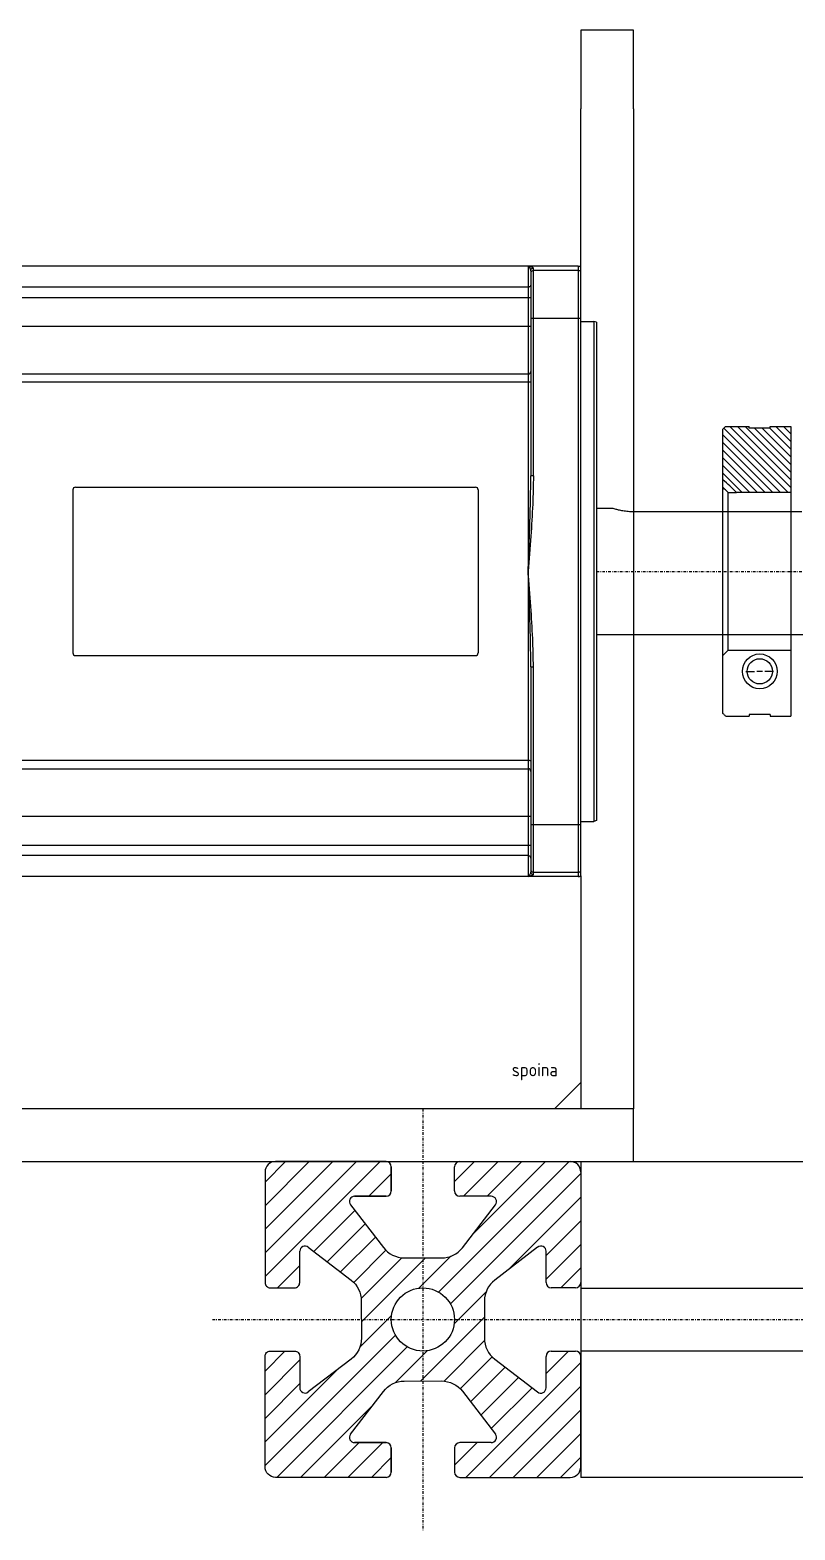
# Model space of a CAD drawing. Header units: millimetres. Extents: x -3388 to 4307, y 243 to 4457.
# Drawn here: x -160.1 to -14.8, y 985.5 to 1270.5 of the extents above; entities that cross this region are included whole.
import ezdxf

# ---------------------------------------------------------------- set-up
doc = ezdxf.new("R2010")
doc.units = ezdxf.units.MM
for name, pattern in [('AUSGEZOGEN', [0]), ('CENTER', [50.8, 31.75, -6.35, 6.35, -6.35]), ('STRICHPUNKT', [1, 0.5, -0.25, 0, -0.25])]:
    doc.linetypes.add(name, pattern=pattern)
doc.layers.add('DEFAULT_1', color=7, linetype='CENTER')
doc.layers.add('S2STAR', color=2, linetype='AUSGEZOGEN')
doc.layers.add('osie', color=2, linetype='STRICHPUNKT', lineweight=25)
doc.styles.get("Standard").update_dxf_attribs({"font": 'geniso.shx'})

# ---------------------------------------------------------------- blocks, each defined once
blk = doc.blocks.new('profil Al 12 (60)')
for p, q in [((274, 1404.43), (274, 1409.03)), ((274, 1409.03), (274, 1404.43)), ((286, 1404.43), (286, 1409.03)), ((287, 1410.03), (308, 1410.03)), ((310, 1408.03), (310, 1387.03)), ((267.03, 1403.43), (273, 1403.43)), ((273, 1403.43), (267.03, 1403.43)), ((292.97, 1403.43), (287, 1403.43)), ((303.4, 1387.03), (303.42, 1392.97)), ((309, 1386.03), (304.4, 1386.03)), ((304.4, 1374.01), (309, 1374.01)), ((303.4, 1366.94), (303.4, 1373.01)), ((310, 1352.01), (310, 1373.01)), ((267.03, 1356.61), (273, 1356.61)), ((273, 1356.61), (267.03, 1356.61)), ((274, 1355.61), (274, 1351.01)), ((274, 1351.01), (274, 1355.61)), ((286, 1355.61), (286, 1351)), ((292.97, 1356.61), (287, 1356.61)), ((287, 1350.01), (308, 1350.01))]:
    blk.add_line(p, q)
for points in [[(273, 1410.03), (252, 1410.03, 0.414214), (250, 1408.03), (250, 1387.03, 0.414214), (251, 1386.03), (255.6, 1386.03, 0.414214), (256.6, 1387.03), (256.62, 1392.98)], [(266.24, 1401.82), (272.5, 1393.67, 0.232219), (276.45, 1391.72), (283.53, 1391.7, 0.233797), (287.51, 1393.66), (293.77, 1401.82)], [(258.2, 1393.77), (266.35, 1387.51, -0.232219), (268.3, 1383.55), (268.32, 1376.48, -0.233797), (266.36, 1372.5), (258.21, 1366.24)], [(301.8, 1393.77), (293.65, 1387.51, 0.232219), (291.7, 1383.55), (291.68, 1376.48, 0.233797), (293.64, 1372.5), (301.79, 1366.24)], [(273, 1350.01), (252, 1350.01, -0.414214), (250, 1352.01), (250, 1373.01, -0.414214), (251, 1374.01), (255.6, 1374.01, -0.414214), (256.6, 1373.01)], [(266.24, 1358.22), (272.5, 1366.36, -0.232219), (276.45, 1368.31), (283.53, 1368.33, -0.233797), (287.51, 1366.37), (293.77, 1358.21)]]:
    blk.add_lwpolyline(points, format="xyb")
blk.add_lwpolyline([(256.6, 1373.01), (256.6, 1367.04)])
blk.add_circle((280, 1380.02), 6)
for centre, radius, start, end in [((273, 1409.03), 1, 0, 90), ((287, 1409.03), 1, 90, 179.9999), ((308, 1408.03), 2, 0, 90), ((267.03, 1402.43), 1, 90, 217.5686), ((273, 1404.43), 1, 270, 0), ((287, 1404.43), 1, 179.9999, 269.9999), ((292.97, 1402.43), 1, 322.4993, 89.9999), ((257.62, 1392.98), 1, 52.474, 179.9746), ((302.42, 1392.98), 1, 359.9747, 127.5433), ((304.4, 1387.03), 1, 180, 270), ((309, 1387.03), 1, 270, 0), ((304.4, 1373.01), 1, 90, 180), ((309, 1373.01), 1, 360, 90), ((257.6, 1367.04), 1, 179.9747, 307.5433), ((302.4, 1367.03), 1, 232.474, 359.9746), ((267.03, 1357.61), 1, 142.4314, 270), ((292.97, 1357.61), 1, 270.0001, 37.5007), ((273, 1355.61), 1, 0, 90), ((287, 1355.61), 1, 90.0001, 180.0001), ((273, 1351.01), 1, 270, 0), ((287, 1351.01), 1, 180.0001, 270), ((308, 1352.01), 2, 270, 360)]:
    blk.add_arc(centre, radius, start, end)

msp = doc.modelspace()

# ---------------------------------------------------------------- hatches: boundary and pattern name
at = {"layer": 'S2STAR'}
h = msp.add_hatch(dxfattribs=at)
h.set_pattern_fill('ANSI31', color=256)
h.set_pattern_definition([(45, (0, 120.8652), (-2.245064, 2.245064), [])])
h.paths.add_polyline_path([(-92.99465, 1011.79689, -0.232218783), (-89.04354, 1013.74832), (-81.97134, 1013.76531, -0.233797341), (-77.9926, 1011.80918), (-71.73259, 1003.65118, -0.621843498), (-72.52593, 1002.04241), (-78.4981, 1002.04239, 0.414213651), (-79.4981, 1001.04239), (-79.49809, 996.44076, 0.413724702), (-78.49809, 995.44243), (-57.49809, 995.44243, 0.41421359), (-55.49809, 997.44243), (-55.49809, 1018.44243, 0.414213562), (-56.49809, 1019.44243), (-61.09809, 1019.44243, 0.414213535), (-62.09809, 1018.44243), (-62.09809, 1012.56673, -0.647225478), (-63.6832, 1011.66312), (-71.86, 1017.94043, -0.233797341), (-73.81525, 1021.9196), (-73.80599, 1025.45275), (-79.5, 1025.45275, -1), (-91.5, 1025.45275), (-97.18993, 1025.45275), (-97.18067, 1021.9196, -0.233797341), (-99.13592, 1017.94043), (-107.21564, 1011.73765, -0.652899401), (-108.89348, 1012.47087), (-108.89809, 1018.44397, 0.413762081), (-109.89809, 1019.44243), (-114.49809, 1019.44243, 0.414213568), (-115.49809, 1018.44243), (-115.49809, 997.44243, 0.414213557), (-113.49809, 995.44243), (-92.49809, 995.44243, 0.41421359), (-91.49809, 996.44243), (-91.49809, 1001.04243, 0.414213562), (-92.49809, 1002.04243), (-98.46722, 1002.04243, -0.622255057), (-99.25985, 1003.65214)])
h.paths.add_polyline_path([(-63.69158, 1039.20476, -0.62233146), (-62.08204, 1038.41156), (-62.09809, 1032.46308, 0.414213535), (-61.09809, 1031.46308), (-56.49809, 1031.46308, 0.414213562), (-55.49809, 1032.46308), (-55.49809, 1053.46308, 0.414690177), (-57.50134, 1055.46307), (-78.49924, 1055.46307, 0.414364189), (-79.49809, 1054.46141), (-79.4981, 1049.86311, 0.414213651), (-78.4981, 1048.86311), (-72.52593, 1048.8631, -0.621843498), (-71.73259, 1047.25433), (-77.9926, 1039.09632, -0.233797341), (-81.97134, 1037.14019), (-85.5, 1037.14867), (-85.5, 1031.45275, -0.414213562), (-79.5, 1025.45275), (-73.80599, 1025.45275), (-73.7967, 1028.9918, -0.232218783), (-71.8444, 1032.94247)])
h.paths.add_polyline_path([(-99.25985, 1047.25336, -0.622255057), (-98.46722, 1048.86307), (-92.49809, 1048.86307, 0.414213562), (-91.49809, 1049.86307), (-91.49809, 1054.46307, 0.41421359), (-92.49809, 1055.46307), (-113.49809, 1055.46307, 0.414213557), (-115.49809, 1053.46307), (-115.49809, 1032.46307, 0.414213568), (-114.49809, 1031.46307), (-109.89809, 1031.46307, 0.414213535), (-108.89809, 1032.46307), (-108.88207, 1038.41458, -0.686219897), (-107.14056, 1039.08508), (-99.15152, 1032.94247, -0.232218783), (-97.19922, 1028.9918), (-97.18993, 1025.45275), (-91.5, 1025.45275, -0.414213562), (-85.5, 1031.45275), (-85.5, 1037.14867), (-89.04354, 1037.15718, -0.232218783), (-92.99465, 1039.10861)])

# ---------------------------------------------------------------- linework, layer by layer
for p, q in [((-45.5, 1270.46307), (-55.5, 1270.46307)), ((-55.5, 1270.46307), (-55.5, 1255.46307)), ((-45.5, 1255.46307), (-45.5, 1270.46307)), ((-55.5, 1245.46307), (-55.5, 1255.46307)), ((-45.5, 1255.46307), (-45.5, 1065.46307)), ((-55.5, 1235.46307), (-55.5, 1245.46307)), ((-55.5, 1225.46307), (-55.5, 1235.46307)), ((-55.5, 1109.73106), (-55.5, 1065.46307)), ((-60.5, 1065.46307), (-55.5, 1070.46307)), ((-45.5, 1065.46307), (-305.5, 1065.46307)), ((-55.5, 1065.46307), (-60.5, 1065.46307)), ((-45.5, 1055.46307), (-45.5, 1065.46307)), ((-305.5, 1055.46307), (-45.5, 1055.46307)), ((-92.49809, 1055.46307), (-77.35046, 1055.46308)), ((135.50391, 1055.43211), (-55.49609, 1055.43211)), ((-55.49609, 1055.43211), (-55.49609, 995.43211)), ((-55.49609, 1031.43211), (135.50391, 1031.43211)), ((135.50391, 1019.43211), (-55.49609, 1019.43211)), ((135.50391, 995.43211), (-55.49609, 995.43211))]:
    msp.add_line(p, q)
at = {"color": 7, "linetype": 'Continuous'}
for p, q in [((-65, 1225.57194), (-227.5, 1225.57194)), ((-65, 1225.54681), (-65, 1225.59707)), ((-56, 1225.59707), (-65, 1225.59707)), ((-65, 1224.72984), (-65, 1185.76297)), ((-55.5, 1109.73106), (-55.5, 1225.46307)), ((-55.5, 1215.09707), (-53, 1215.09707)), ((-53, 1215.09707), (-53, 1120.09707)), ((-52.5, 1214.9631), (-53, 1215.09707)), ((-52.5, 1214.9631), (-52.5, 1120.23104)), ((-65.5, 1205.09707), (-227.5, 1205.09707)), ((-28.5, 1194.603), (-28, 1195.103)), ((-28.5, 1140.61485), (-28.5, 1194.603)), ((-28, 1195.103), (-23.5, 1195.103)), ((-23.5, 1194.803), (-23.5, 1195.103)), ((-19.5, 1194.803), (-23.5, 1194.803)), ((-19.5, 1194.803), (-19.5, 1195.103)), ((-19.5, 1195.103), (-15.6, 1195.103)), ((-15.6, 1195.103), (-15.6, 1140.11464)), ((-152, 1183.09707), (-152, 1152.09707)), ((-151.5, 1183.59707), (-75.5, 1183.59707)), ((-75, 1183.09707), (-75, 1152.09707)), ((-27.5, 1152.62435), (-27.5, 1182.58165)), ((-27.5, 1182.58165), (-25.91338, 1182.58165)), ((-15.6, 1182.603), (-25.93429, 1182.603)), ((-52.5, 1179.59707), (-49.5, 1179.59707)), ((-13.5, 1178.91078), (-45.5, 1178.91078)), ((-52.5, 1155.59707), (-6.5, 1155.59707)), ((-151.5, 1151.59707), (-75.5, 1151.59707)), ((-27.5, 1152.62435), (-15.6, 1152.62435)), ((-65, 1149.43117), (-65, 1110.4643)), ((-28, 1140.11464), (-23.5, 1140.11464)), ((-23.5, 1140.41476), (-23.5, 1140.11464)), ((-19.5, 1140.41476), (-23.5, 1140.41476)), ((-19.5, 1140.41476), (-19.5, 1140.11464)), ((-19.5, 1140.11464), (-15.6, 1140.11464)), ((-227.5, 1130.09707), (-65.5, 1130.09707)), ((-55.5, 1120.09707), (-53, 1120.09707)), ((-52.5, 1120.23104), (-53, 1120.09707)), ((-65, 1109.6222), (-227.5, 1109.6222)), ((-65, 1109.59707), (-65, 1109.64733)), ((-56, 1109.59707), (-65, 1109.59707))]:
    msp.add_line(p, q, dxfattribs=at)
at = {"color": 9, "linetype": 'Continuous'}
for p, q in [((-65.5, 1225.54681), (-65.5, 1109.64733)), ((-65.5, 1225.54681), (-65, 1225.54681)), ((-56, 1225.59707), (-56, 1109.59707)), ((-64.5, 1185.76297), (-64.5, 1225.22977)), ((-56, 1224.73903), (-64.5, 1224.73903)), ((-65.5, 1221.61117), (-227.5, 1221.61117)), ((-227.5, 1219.65918), (-65, 1219.65918)), ((-65, 1215.7404), (-55.5, 1215.7404)), ((-65, 1214.09707), (-233.5, 1214.09707)), ((-65.5, 1203.53265), (-227.5, 1203.53265)), ((-64.5, 1185.76297), (-65, 1185.76297)), ((-65, 1149.43117), (-64.5, 1149.43117)), ((-64.5, 1109.96437), (-64.5, 1149.43117)), ((-65.5, 1131.66149), (-227.5, 1131.66149)), ((-233.5, 1121.09707), (-65, 1121.09707)), ((-55.5, 1119.45374), (-65, 1119.45374)), ((-65, 1115.53496), (-227.5, 1115.53496)), ((-65.5, 1113.58297), (-227.5, 1113.58297)), ((-65, 1109.64733), (-65.5, 1109.64733)), ((-64.5, 1110.45511), (-56, 1110.45511))]:
    msp.add_line(p, q, dxfattribs=at)
at = {"color": 2, "linetype": 'Continuous'}
for p, q in [((-16.11868, 1182.603), (-28.30934, 1194.79366)), ((-15.6, 1183.53719), (-27.1658, 1195.103)), ((-15.6, 1184.99007), (-25.71293, 1195.103)), ((-15.6, 1186.44295), (-24.26005, 1195.103)), ((-15.6, 1187.89582), (-22.50717, 1194.803)), ((-15.6, 1189.3487), (-21.0543, 1194.803)), ((-15.6, 1190.80158), (-19.60142, 1194.803)), ((-15.6, 1192.25446), (-18.44854, 1195.103)), ((-15.6, 1193.70733), (-16.99566, 1195.103)), ((-17.57156, 1182.603), (-28.5, 1193.53144)), ((-19.02443, 1182.603), (-28.5, 1192.07856)), ((-20.47731, 1182.603), (-28.5, 1190.62569)), ((-21.93019, 1182.603), (-28.5, 1189.17281)), ((-23.38306, 1182.603), (-28.5, 1187.71993)), ((-24.83594, 1182.603), (-28.5, 1186.26706)), ((-20.975, 1148.603), (-22.025, 1148.603))]:
    msp.add_line(p, q, dxfattribs=at)
at = {"color": 7, "linetype": 'Continuous'}
for radius in [3.3, 2.4]:
    msp.add_circle((-21.5, 1148.603), radius, dxfattribs=at)
for centre, radius, start, end in [((-65.5, 1205.59707), 0.5, 270, 359.9999999), ((-151.5, 1183.09707), 0.5, 90, 180), ((-75.5, 1183.09707), 0.5, 0, 90), ((-54.5, 1154.603), 40, 44.427004, 49.4583981), ((-151.5, 1152.09707), 0.5, 180, 270), ((-75.5, 1152.09707), 0.5, 270, 0), ((-65.5, 1129.59707), 0.5, 0.0000001, 90)]:
    msp.add_arc(centre, radius, start, end, dxfattribs=at)
at = {"color": 9, "linetype": 'Continuous'}
for points in [[(-64.5, 1225.22977), (-64.63782, 1225.32428), (-64.99614, 1225.42995), (-65.5, 1225.54681)], [(-65.25739, 1225.37119), (-65.33486, 1225.44338), (-65.5, 1225.54681)], [(-65.23197, 1225.34321), (-65.25739, 1225.37119)], [(-65, 1224.72984), (-65.02535, 1224.94076), (-65.10987, 1225.16464), (-65.20493, 1225.31065), (-65.23197, 1225.34321)], [(-65, 1224.72984), (-64.96318, 1224.91814), (-64.8592, 1225.07761), (-64.69696, 1225.18935), (-64.5, 1225.22977)], [(-64.99033, 1224.33662), (-65, 1224.23911)], [(-64.5, 1224.73903), (-64.69134, 1224.70098), (-64.85355, 1224.59261), (-64.96194, 1224.43042), (-64.99033, 1224.33662)], [(-55.5, 1224.60508), (-55.65798, 1224.67873), (-55.82635, 1224.72384), (-56, 1224.73903)], [(-65, 1222.09913), (-65.03807, 1221.91239), (-65.14646, 1221.75408), (-65.30867, 1221.64831), (-65.5, 1221.61117)], [(-65, 1203.64155), (-65.03807, 1203.59987), (-65.14646, 1203.56454), (-65.30867, 1203.54094), (-65.5, 1203.53265)], [(-64.5, 1185.76297), (-64.63779, 1180.34807), (-64.9961, 1174.29334), (-65.5, 1167.59707)], [(-65.5, 1167.59707), (-65.30012, 1172.84999), (-65.15374, 1177.19588), (-65.04023, 1181.75874), (-65, 1185.76297)], [(-64.5, 1149.43117), (-64.63778, 1154.84582), (-64.99608, 1160.90048), (-65.5, 1167.59707)], [(-65, 1149.43117), (-65.02605, 1152.59415), (-65.11066, 1156.49837), (-65.20808, 1159.70792), (-65.33812, 1163.37508), (-65.5, 1167.59707)], [(-65, 1131.5526), (-65.03807, 1131.59427), (-65.14646, 1131.62959), (-65.30867, 1131.6532), (-65.5, 1131.66149)], [(-65, 1113.09498), (-65.03807, 1113.28175), (-65.14646, 1113.44005), (-65.30867, 1113.54583), (-65.5, 1113.58297)], [(-64.5, 1109.96437), (-64.63781, 1109.86986), (-64.99613, 1109.76419), (-65.5, 1109.64733)], [(-65.5, 1109.64733), (-65.29877, 1109.78217), (-65.22119, 1109.8635)], [(-65.22119, 1109.8635), (-65.15338, 1109.9553), (-65.04041, 1110.19808), (-65, 1110.4643)], [(-65, 1110.95503), (-64.96194, 1110.76372), (-64.85355, 1110.60153), (-64.77778, 1110.53937)], [(-64.5, 1109.96437), (-64.68832, 1110.00119), (-64.84782, 1110.10515), (-64.95957, 1110.26737), (-65, 1110.4643)], [(-64.77778, 1110.53937), (-64.69134, 1110.49316), (-64.5, 1110.45511)], [(-56, 1110.45511), (-55.82635, 1110.4703), (-55.65798, 1110.51541), (-55.5, 1110.58906)]]:
    msp.add_spline(points, degree=3, dxfattribs=at)
at = {"color": 7, "linetype": 'Continuous'}
for points in [[(-56, 1225.59707), (-55.82635, 1225.58188), (-55.65798, 1225.53675), (-55.5, 1225.46307)], [(-45.5, 1178.91078), (-46.52257, 1178.95702), (-47.49925, 1179.08587), (-48.32317, 1179.25794), (-48.95919, 1179.42758), (-49.36465, 1179.55277), (-49.5, 1179.59707)], [(-56, 1109.59707), (-55.82635, 1109.61226), (-55.65798, 1109.65739), (-55.5, 1109.73106)]]:
    msp.add_spline(points, degree=3, dxfattribs=at)
for points, start_tangent, end_tangent in [([(-27.5, 1182.58165), (-27.83161, 1182.91372), (-28.16495, 1183.2475), (-28.5, 1183.58298)], (-0.706603054, 0.70761015), (-0.706664148, 0.707549138)), ([(-27.5, 1152.62435), (-27.83161, 1152.29228), (-28.16495, 1151.95849), (-28.5, 1151.62301)], (-0.706603054, -0.70761015), (-0.706664148, -0.707549138)), ([(-28, 1140.11464), (-28.16691, 1140.28161), (-28.33357, 1140.44835), (-28.5, 1140.61485)], (-0.706957099, 0.707256431), (-0.706951501, 0.707262027))]:
    msp.add_spline(points, degree=3, dxfattribs=dict(at, start_tangent=start_tangent, end_tangent=end_tangent))
at = {"layer": 'DEFAULT_1', "color": 2, "linetype": 'CENTER'}
for p, q in [((-24.125, 1148.603), (-22.5001, 1148.603)), ((-18.875, 1148.603), (-20.4999, 1148.603))]:
    msp.add_line(p, q, dxfattribs=at)
at = {"layer": 'osie'}
for p, q in [((-52.5, 1167.59707), (-5.5, 1167.59707)), ((-85.5, 1065.45275), (-85.5, 985.45275)), ((-125.5, 1025.45275), (-45.5, 1025.45275)), ((-45.5, 1025.44243), (263.50412, 1025.44243))]:
    msp.add_line(p, q, dxfattribs=at)

# ---------------------------------------------------------------- block references
msp.add_blockref('profil Al 12 (60)', (-365.49808, -354.56302))

# ---------------------------------------------------------------- texts
at = {"insert": (-68.61312, 1074.16084), "char_height": 2.5, "attachment_point": 1}
msp.add_mtext_dynamic_manual_height_columns('spoina', width=25.7758942, gutter_width=12.5, heights=[0], dxfattribs=at)

doc.saveas('drawing.dxf')
